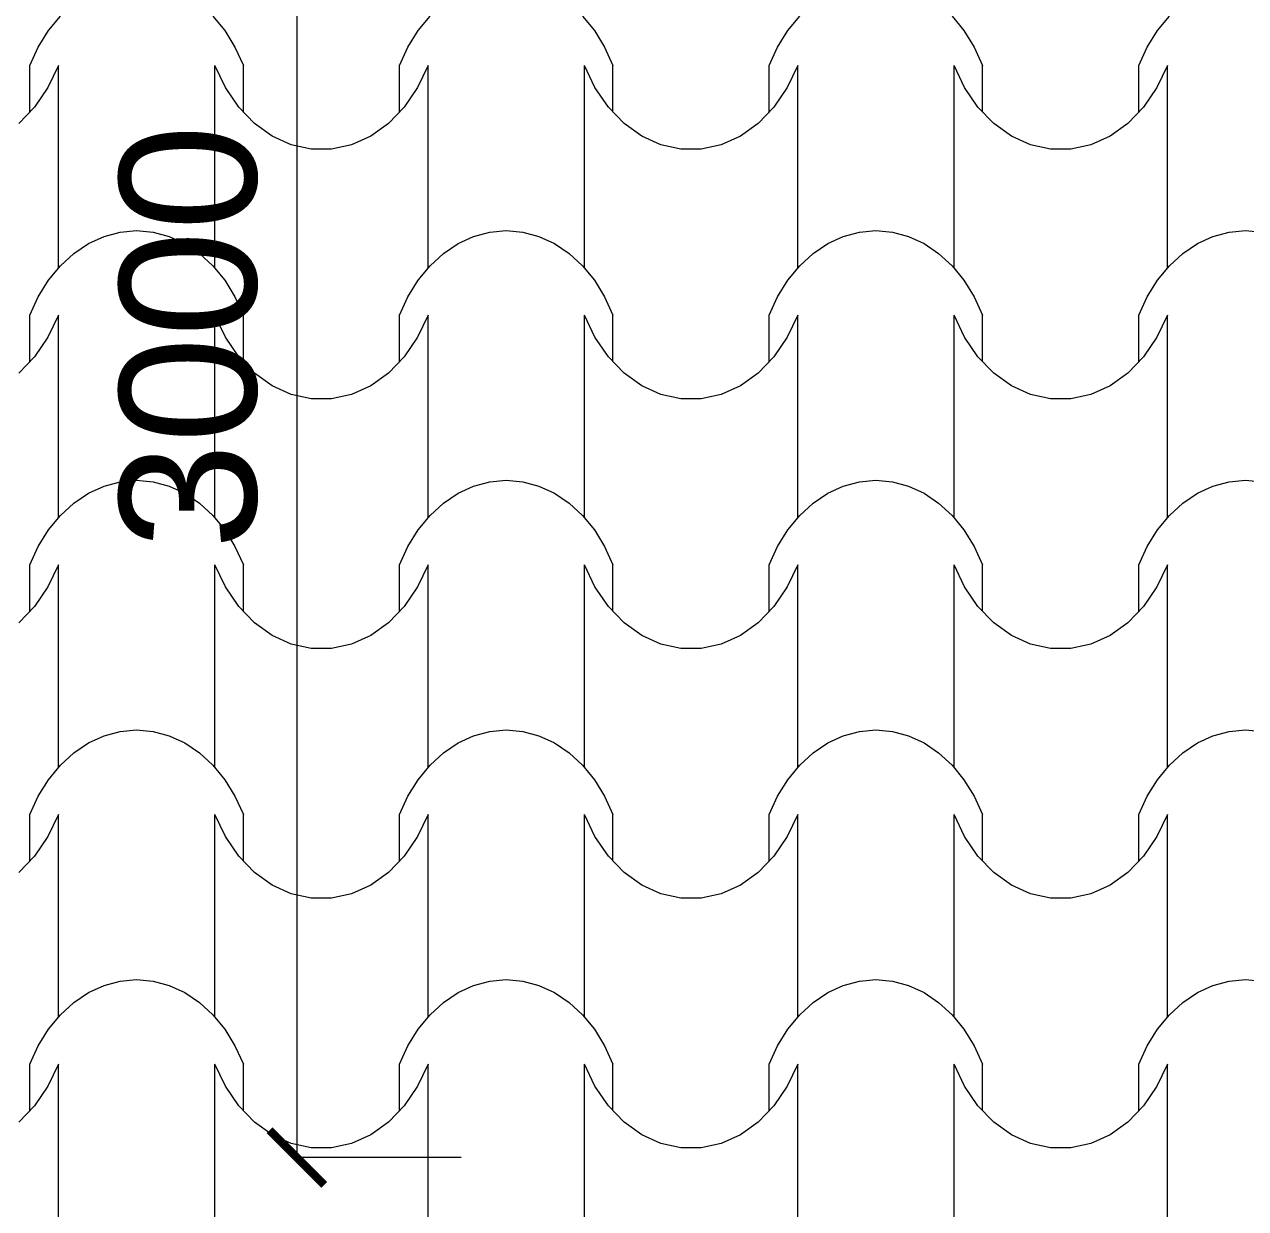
# Model space of a CAD drawing. Header units: millimetres. Extents: x 42452 to 2852333, y -419346 to 834876.
# Drawn here: x 2635234 to 2637466, y 654568 to 656733 of the extents above; entities that cross this region are included whole.
import ezdxf

# ---------------------------------------------------------------- set-up
doc = ezdxf.new("R2010")
doc.units = ezdxf.units.MM
doc.layers.add('M-2 keramitin shtrixi_Ном._пера__21_Pen_No__1', color=7, linetype='Continuous', lineweight=15)
doc.layers.add('memar', color=7, linetype='Continuous', lineweight=25)
doc.styles.get("Standard").update_dxf_attribs({"font": 'arial.ttf'})
doc.dimstyles.new('col mtn', dxfattribs={"dimtxt": 250, "dimasz": 100, "dimexe": 1.25, "dimexo": 0.625, "dimgap": 70, "dimtad": 1, "dimdec": 0, "dimtxsty": 'Standard', "dimblk": 'ARCHTICK', "dimcen": 2.5, "dimadec": 0, "dimazin": 0, "dimtfac": 1, "dimtdec": 0, "dimtmove": 0, "dimatfit": 3, "dimldrblk": 'ARCHTICK', "dimfxl": 300, "dimfxlon": 1, "dimlwd": 9, "dimlwe": 9, "dimarcsym": 0})

# ---------------------------------------------------------------- blocks, each defined once
blk = doc.blocks.new('*X17')
at = {"layer": 'M-2 keramitin shtrixi_Ном._пера__21_Pen_No__1', "color": 7, "linetype": 'Continuous', "lineweight": 15}
for p, q in [((-251061.1, -1353989.1), (-251039.3, -1353962.5)), ((-250760.9, -1353962.5), (-250739.1, -1353989.1)), ((-250385.5, -1353989.1), (-250363.7, -1353962.5)), ((-250085.4, -1353962.5), (-250063.5, -1353989.1)), ((-249710, -1353989.1), (-249688.2, -1353962.5)), ((-249409.8, -1353962.5), (-249388, -1353989.1)), ((-249034.4, -1353989.1), (-249012.6, -1353962.5)), ((-251079.8, -1354019.4), (-251061.1, -1353989.1)), ((-250739.1, -1353989.1), (-250720.4, -1354019.4)), ((-250404.3, -1354019.4), (-250385.5, -1353989.1)), ((-250063.5, -1353989.1), (-250044.8, -1354019.4)), ((-249728.7, -1354019.4), (-249710, -1353989.1)), ((-249388, -1353989.1), (-249369.3, -1354019.4)), ((-249053.2, -1354019.4), (-249034.4, -1353989.1)), ((-251095.1, -1354052.6), (-251079.8, -1354019.4)), ((-250720.4, -1354019.4), (-250705.1, -1354052.6)), ((-250419.6, -1354052.6), (-250404.3, -1354019.4)), ((-250044.8, -1354019.4), (-250029.5, -1354052.6)), ((-249744, -1354052.6), (-249728.7, -1354019.4)), ((-249369.3, -1354019.4), (-249354, -1354052.6)), ((-249068.4, -1354052.6), (-249053.2, -1354019.4)), ((-251095.1, -1354137.7), (-251095.1, -1354052.6)), ((-251042.9, -1354052.6), (-251062.2, -1354093.1)), ((-251042.9, -1354237.7), (-251042.9, -1354052.6)), ((-250757.3, -1354237.7), (-250757.3, -1354052.6)), ((-250738, -1354093.1), (-250757.3, -1354052.6)), ((-250705.1, -1354137.7), (-250705.1, -1354052.6)), ((-250419.6, -1354137.7), (-250419.6, -1354052.6)), ((-250367.3, -1354052.6), (-250386.6, -1354093.1)), ((-250367.3, -1354237.7), (-250367.3, -1354052.6)), ((-250081.8, -1354237.7), (-250081.8, -1354052.6)), ((-250062.5, -1354093.1), (-250081.8, -1354052.6)), ((-250029.5, -1354137.7), (-250029.5, -1354052.6)), ((-249744, -1354137.7), (-249744, -1354052.6)), ((-249691.7, -1354052.6), (-249711.1, -1354093.1)), ((-249691.7, -1354237.7), (-249691.7, -1354052.6)), ((-249406.2, -1354237.7), (-249406.2, -1354052.6)), ((-249386.9, -1354093.1), (-249406.2, -1354052.6)), ((-249354, -1354137.7), (-249354, -1354052.6)), ((-249068.4, -1354137.7), (-249068.4, -1354052.6)), ((-249016.2, -1354052.6), (-249035.5, -1354093.1)), ((-249016.2, -1354237.7), (-249016.2, -1354052.6)), ((-251062.2, -1354093.1), (-251086.6, -1354128.8)), ((-250713.6, -1354128.8), (-250738, -1354093.1)), ((-250386.6, -1354093.1), (-250411, -1354128.8)), ((-250038, -1354128.8), (-250062.5, -1354093.1)), ((-249711.1, -1354093.1), (-249735.5, -1354128.8)), ((-249362.5, -1354128.8), (-249386.9, -1354093.1)), ((-249035.5, -1354093.1), (-249059.9, -1354128.8)), ((-251086.6, -1354128.8), (-251115.4, -1354158.8)), ((-250684.8, -1354158.8), (-250713.6, -1354128.8)), ((-250411, -1354128.8), (-250439.8, -1354158.8)), ((-250009.2, -1354158.8), (-250038, -1354128.8)), ((-249735.5, -1354128.8), (-249764.3, -1354158.8)), ((-249333.7, -1354158.8), (-249362.5, -1354128.8)), ((-249059.9, -1354128.8), (-249088.7, -1354158.8)), ((-250652.4, -1354182), (-250684.8, -1354158.8)), ((-250439.8, -1354158.8), (-250472.2, -1354182)), ((-249976.9, -1354182), (-250009.2, -1354158.8)), ((-249764.3, -1354158.8), (-249796.7, -1354182)), ((-249301.3, -1354182), (-249333.7, -1354158.8)), ((-249088.7, -1354158.8), (-249121.1, -1354182)), ((-250617.5, -1354197.9), (-250652.4, -1354182)), ((-250472.2, -1354182), (-250507.2, -1354197.9)), ((-249941.9, -1354197.9), (-249976.9, -1354182)), ((-249796.7, -1354182), (-249831.6, -1354197.9)), ((-249266.3, -1354197.9), (-249301.3, -1354182)), ((-249121.1, -1354182), (-249156.1, -1354197.9)), ((-250580.9, -1354205.9), (-250617.5, -1354197.9)), ((-250562.3, -1354205.9), (-250580.9, -1354205.9)), ((-250543.8, -1354205.9), (-250562.3, -1354205.9)), ((-250507.2, -1354197.9), (-250543.8, -1354205.9)), ((-249905.3, -1354205.9), (-249941.9, -1354197.9)), ((-249886.8, -1354205.9), (-249905.3, -1354205.9)), ((-249868.2, -1354205.9), (-249886.8, -1354205.9)), ((-249831.6, -1354197.9), (-249868.2, -1354205.9)), ((-249229.8, -1354205.9), (-249266.3, -1354197.9)), ((-249211.2, -1354205.9), (-249229.8, -1354205.9)), ((-249192.6, -1354205.9), (-249211.2, -1354205.9)), ((-249156.1, -1354197.9), (-249192.6, -1354205.9)), ((-251042.9, -1354422.8), (-251042.9, -1354237.7)), ((-250757.3, -1354422.8), (-250757.3, -1354237.7)), ((-250367.3, -1354422.8), (-250367.3, -1354237.7)), ((-250081.8, -1354422.8), (-250081.8, -1354237.7)), ((-249691.7, -1354422.8), (-249691.7, -1354237.7)), ((-249406.2, -1354422.8), (-249406.2, -1354237.7)), ((-249016.2, -1354422.8), (-249016.2, -1354237.7)), ((-250988.1, -1354378.4), (-250959.7, -1354365.3)), ((-250959.7, -1354365.3), (-250930.2, -1354357.3)), ((-250930.2, -1354357.3), (-250900.1, -1354354.6)), ((-250900.1, -1354354.6), (-250870, -1354357.3)), ((-250870, -1354357.3), (-250840.5, -1354365.3)), ((-250840.5, -1354365.3), (-250812.1, -1354378.4)), ((-250312.5, -1354378.4), (-250284.2, -1354365.3)), ((-250284.2, -1354365.3), (-250254.6, -1354357.3)), ((-250254.6, -1354357.3), (-250224.5, -1354354.6)), ((-250224.5, -1354354.6), (-250194.4, -1354357.3)), ((-250194.4, -1354357.3), (-250164.9, -1354365.3)), ((-250164.9, -1354365.3), (-250136.6, -1354378.4)), ((-249637, -1354378.4), (-249608.6, -1354365.3)), ((-249608.6, -1354365.3), (-249579.1, -1354357.3)), ((-249579.1, -1354357.3), (-249549, -1354354.6)), ((-249549, -1354354.6), (-249518.9, -1354357.3)), ((-249518.9, -1354357.3), (-249489.4, -1354365.3)), ((-249489.4, -1354365.3), (-249461, -1354378.4)), ((-248961.4, -1354378.4), (-248933, -1354365.3)), ((-248933, -1354365.3), (-248903.5, -1354357.3)), ((-248903.5, -1354357.3), (-248873.4, -1354354.6)), ((-248873.4, -1354354.6), (-248843.3, -1354357.3)), ((-251014.8, -1354396.3), (-250988.1, -1354378.4)), ((-250812.1, -1354378.4), (-250785.4, -1354396.3)), ((-250339.2, -1354396.3), (-250312.5, -1354378.4)), ((-250136.6, -1354378.4), (-250109.9, -1354396.3)), ((-249663.7, -1354396.3), (-249637, -1354378.4)), ((-249461, -1354378.4), (-249434.3, -1354396.3)), ((-248988.1, -1354396.3), (-248961.4, -1354378.4)), ((-251039.3, -1354418.9), (-251014.8, -1354396.3)), ((-250785.4, -1354396.3), (-250760.9, -1354418.9)), ((-250363.7, -1354418.9), (-250339.2, -1354396.3)), ((-250109.9, -1354396.3), (-250085.4, -1354418.9)), ((-249688.2, -1354418.9), (-249663.7, -1354396.3)), ((-249434.3, -1354396.3), (-249409.8, -1354418.9)), ((-249012.6, -1354418.9), (-248988.1, -1354396.3)), ((-251061.1, -1354445.5), (-251039.3, -1354418.9)), ((-250760.9, -1354418.9), (-250739.1, -1354445.5)), ((-250385.5, -1354445.5), (-250363.7, -1354418.9)), ((-250085.4, -1354418.9), (-250063.5, -1354445.5)), ((-249710, -1354445.5), (-249688.2, -1354418.9)), ((-249409.8, -1354418.9), (-249388, -1354445.5)), ((-249034.4, -1354445.5), (-249012.6, -1354418.9)), ((-251079.8, -1354475.7), (-251061.1, -1354445.5)), ((-250739.1, -1354445.5), (-250720.4, -1354475.7)), ((-250404.3, -1354475.7), (-250385.5, -1354445.5)), ((-250063.5, -1354445.5), (-250044.8, -1354475.7)), ((-249728.7, -1354475.7), (-249710, -1354445.5)), ((-249388, -1354445.5), (-249369.3, -1354475.7)), ((-249053.2, -1354475.7), (-249034.4, -1354445.5)), ((-251095.1, -1354509), (-251079.8, -1354475.7)), ((-250720.4, -1354475.7), (-250705.1, -1354509)), ((-250419.6, -1354509), (-250404.3, -1354475.7)), ((-250044.8, -1354475.7), (-250029.5, -1354509)), ((-249744, -1354509), (-249728.7, -1354475.7)), ((-249369.3, -1354475.7), (-249354, -1354509)), ((-249068.4, -1354509), (-249053.2, -1354475.7)), ((-251095.1, -1354594), (-251095.1, -1354509)), ((-251042.9, -1354509), (-251062.2, -1354549.5)), ((-251042.9, -1354694), (-251042.9, -1354509)), ((-250757.3, -1354694), (-250757.3, -1354509)), ((-250738, -1354549.5), (-250757.3, -1354509)), ((-250705.1, -1354594), (-250705.1, -1354509)), ((-250419.6, -1354594), (-250419.6, -1354509)), ((-250367.3, -1354509), (-250386.6, -1354549.5)), ((-250367.3, -1354694), (-250367.3, -1354509)), ((-250081.8, -1354694), (-250081.8, -1354509)), ((-250062.5, -1354549.5), (-250081.8, -1354509)), ((-250029.5, -1354594), (-250029.5, -1354509)), ((-249744, -1354594), (-249744, -1354509)), ((-249691.7, -1354509), (-249711.1, -1354549.5)), ((-249691.7, -1354694), (-249691.7, -1354509)), ((-249406.2, -1354694), (-249406.2, -1354509)), ((-249386.9, -1354549.5), (-249406.2, -1354509)), ((-249354, -1354594), (-249354, -1354509)), ((-249068.4, -1354594), (-249068.4, -1354509)), ((-249016.2, -1354509), (-249035.5, -1354549.5)), ((-249016.2, -1354694), (-249016.2, -1354509)), ((-251062.2, -1354549.5), (-251086.6, -1354585.2)), ((-250713.6, -1354585.2), (-250738, -1354549.5)), ((-250386.6, -1354549.5), (-250411, -1354585.2)), ((-250038, -1354585.2), (-250062.5, -1354549.5)), ((-249711.1, -1354549.5), (-249735.5, -1354585.2)), ((-249362.5, -1354585.2), (-249386.9, -1354549.5)), ((-249035.5, -1354549.5), (-249059.9, -1354585.2)), ((-251086.6, -1354585.2), (-251115.4, -1354615.1)), ((-250684.8, -1354615.1), (-250713.6, -1354585.2)), ((-250411, -1354585.2), (-250439.8, -1354615.1)), ((-250009.2, -1354615.1), (-250038, -1354585.2)), ((-249735.5, -1354585.2), (-249764.3, -1354615.1)), ((-249333.7, -1354615.1), (-249362.5, -1354585.2)), ((-249059.9, -1354585.2), (-249088.7, -1354615.1)), ((-250652.4, -1354638.3), (-250684.8, -1354615.1)), ((-250439.8, -1354615.1), (-250472.2, -1354638.3)), ((-249976.9, -1354638.3), (-250009.2, -1354615.1)), ((-249764.3, -1354615.1), (-249796.7, -1354638.3)), ((-249301.3, -1354638.3), (-249333.7, -1354615.1)), ((-249088.7, -1354615.1), (-249121.1, -1354638.3)), ((-250617.5, -1354654.2), (-250652.4, -1354638.3)), ((-250580.9, -1354662.3), (-250617.5, -1354654.2)), ((-250507.2, -1354654.2), (-250543.8, -1354662.3)), ((-250472.2, -1354638.3), (-250507.2, -1354654.2)), ((-249941.9, -1354654.2), (-249976.9, -1354638.3)), ((-249905.3, -1354662.3), (-249941.9, -1354654.2)), ((-249831.6, -1354654.2), (-249868.2, -1354662.3)), ((-249796.7, -1354638.3), (-249831.6, -1354654.2)), ((-249266.3, -1354654.2), (-249301.3, -1354638.3)), ((-249229.8, -1354662.3), (-249266.3, -1354654.2)), ((-249156.1, -1354654.2), (-249192.6, -1354662.3)), ((-249121.1, -1354638.3), (-249156.1, -1354654.2)), ((-250562.3, -1354662.3), (-250580.9, -1354662.3)), ((-250543.8, -1354662.3), (-250562.3, -1354662.3)), ((-249886.8, -1354662.3), (-249905.3, -1354662.3)), ((-249868.2, -1354662.3), (-249886.8, -1354662.3)), ((-249211.2, -1354662.3), (-249229.8, -1354662.3)), ((-249192.6, -1354662.3), (-249211.2, -1354662.3)), ((-251042.9, -1354879.1), (-251042.9, -1354694)), ((-250757.3, -1354879.1), (-250757.3, -1354694)), ((-250367.3, -1354879.1), (-250367.3, -1354694)), ((-250081.8, -1354879.1), (-250081.8, -1354694)), ((-249691.7, -1354879.1), (-249691.7, -1354694)), ((-249406.2, -1354879.1), (-249406.2, -1354694)), ((-249016.2, -1354879.1), (-249016.2, -1354694)), ((-250959.7, -1354821.6), (-250930.2, -1354813.7)), ((-250930.2, -1354813.7), (-250900.1, -1354811)), ((-250900.1, -1354811), (-250870, -1354813.7)), ((-250870, -1354813.7), (-250840.5, -1354821.6)), ((-250284.2, -1354821.6), (-250254.6, -1354813.7)), ((-250254.6, -1354813.7), (-250224.5, -1354811)), ((-250224.5, -1354811), (-250194.4, -1354813.7)), ((-250194.4, -1354813.7), (-250164.9, -1354821.6)), ((-249608.6, -1354821.6), (-249579.1, -1354813.7)), ((-249579.1, -1354813.7), (-249549, -1354811)), ((-249549, -1354811), (-249518.9, -1354813.7)), ((-249518.9, -1354813.7), (-249489.4, -1354821.6)), ((-248933, -1354821.6), (-248903.5, -1354813.7)), ((-248903.5, -1354813.7), (-248873.4, -1354811)), ((-248873.4, -1354811), (-248843.3, -1354813.7)), ((-251014.8, -1354852.7), (-250988.1, -1354834.7)), ((-250988.1, -1354834.7), (-250959.7, -1354821.6)), ((-250840.5, -1354821.6), (-250812.1, -1354834.7)), ((-250812.1, -1354834.7), (-250785.4, -1354852.7)), ((-250339.2, -1354852.7), (-250312.5, -1354834.7)), ((-250312.5, -1354834.7), (-250284.2, -1354821.6)), ((-250164.9, -1354821.6), (-250136.6, -1354834.7)), ((-250136.6, -1354834.7), (-250109.9, -1354852.7)), ((-249663.7, -1354852.7), (-249637, -1354834.7)), ((-249637, -1354834.7), (-249608.6, -1354821.6)), ((-249489.4, -1354821.6), (-249461, -1354834.7)), ((-249461, -1354834.7), (-249434.3, -1354852.7)), ((-248988.1, -1354852.7), (-248961.4, -1354834.7)), ((-248961.4, -1354834.7), (-248933, -1354821.6)), ((-251039.3, -1354875.2), (-251014.8, -1354852.7)), ((-250785.4, -1354852.7), (-250760.9, -1354875.2)), ((-250363.7, -1354875.2), (-250339.2, -1354852.7)), ((-250109.9, -1354852.7), (-250085.4, -1354875.2)), ((-249688.2, -1354875.2), (-249663.7, -1354852.7)), ((-249434.3, -1354852.7), (-249409.8, -1354875.2)), ((-249012.6, -1354875.2), (-248988.1, -1354852.7)), ((-251061.1, -1354901.8), (-251039.3, -1354875.2)), ((-250760.9, -1354875.2), (-250739.1, -1354901.8)), ((-250385.5, -1354901.8), (-250363.7, -1354875.2)), ((-250085.4, -1354875.2), (-250063.5, -1354901.8)), ((-249710, -1354901.8), (-249688.2, -1354875.2)), ((-249409.8, -1354875.2), (-249388, -1354901.8)), ((-249034.4, -1354901.8), (-249012.6, -1354875.2)), ((-251079.8, -1354932.1), (-251061.1, -1354901.8)), ((-250739.1, -1354901.8), (-250720.4, -1354932.1)), ((-250404.3, -1354932.1), (-250385.5, -1354901.8)), ((-250063.5, -1354901.8), (-250044.8, -1354932.1)), ((-249728.7, -1354932.1), (-249710, -1354901.8)), ((-249388, -1354901.8), (-249369.3, -1354932.1)), ((-249053.2, -1354932.1), (-249034.4, -1354901.8)), ((-251095.1, -1354965.3), (-251079.8, -1354932.1)), ((-250720.4, -1354932.1), (-250705.1, -1354965.3)), ((-250419.6, -1354965.3), (-250404.3, -1354932.1)), ((-250044.8, -1354932.1), (-250029.5, -1354965.3)), ((-249744, -1354965.3), (-249728.7, -1354932.1)), ((-249369.3, -1354932.1), (-249354, -1354965.3)), ((-249068.4, -1354965.3), (-249053.2, -1354932.1)), ((-251095.1, -1355050.4), (-251095.1, -1354965.3)), ((-251042.9, -1354965.3), (-251062.2, -1355005.8)), ((-251042.9, -1355150.4), (-251042.9, -1354965.3)), ((-250757.3, -1355150.4), (-250757.3, -1354965.3)), ((-250738, -1355005.8), (-250757.3, -1354965.3)), ((-250705.1, -1355050.4), (-250705.1, -1354965.3)), ((-250419.6, -1355050.4), (-250419.6, -1354965.3)), ((-250367.3, -1354965.3), (-250386.6, -1355005.8)), ((-250367.3, -1355150.4), (-250367.3, -1354965.3)), ((-250081.8, -1355150.4), (-250081.8, -1354965.3)), ((-250062.5, -1355005.8), (-250081.8, -1354965.3)), ((-250029.5, -1355050.4), (-250029.5, -1354965.3)), ((-249744, -1355050.4), (-249744, -1354965.3)), ((-249691.7, -1354965.3), (-249711.1, -1355005.8)), ((-249691.7, -1355150.4), (-249691.7, -1354965.3)), ((-249406.2, -1355150.4), (-249406.2, -1354965.3)), ((-249386.9, -1355005.8), (-249406.2, -1354965.3)), ((-249354, -1355050.4), (-249354, -1354965.3)), ((-249068.4, -1355050.4), (-249068.4, -1354965.3)), ((-249016.2, -1354965.3), (-249035.5, -1355005.8)), ((-249016.2, -1355150.4), (-249016.2, -1354965.3)), ((-251062.2, -1355005.8), (-251086.6, -1355041.5)), ((-250713.6, -1355041.5), (-250738, -1355005.8)), ((-250386.6, -1355005.8), (-250411, -1355041.5)), ((-250038, -1355041.5), (-250062.5, -1355005.8)), ((-249711.1, -1355005.8), (-249735.5, -1355041.5)), ((-249362.5, -1355041.5), (-249386.9, -1355005.8)), ((-249035.5, -1355005.8), (-249059.9, -1355041.5)), ((-251086.6, -1355041.5), (-251115.4, -1355071.5)), ((-250684.8, -1355071.5), (-250713.6, -1355041.5)), ((-250411, -1355041.5), (-250439.8, -1355071.5)), ((-250009.2, -1355071.5), (-250038, -1355041.5)), ((-249735.5, -1355041.5), (-249764.3, -1355071.5)), ((-249333.7, -1355071.5), (-249362.5, -1355041.5)), ((-249059.9, -1355041.5), (-249088.7, -1355071.5)), ((-250652.4, -1355094.7), (-250684.8, -1355071.5)), ((-250439.8, -1355071.5), (-250472.2, -1355094.7)), ((-249976.9, -1355094.7), (-250009.2, -1355071.5)), ((-249764.3, -1355071.5), (-249796.7, -1355094.7)), ((-249301.3, -1355094.7), (-249333.7, -1355071.5)), ((-249088.7, -1355071.5), (-249121.1, -1355094.7)), ((-250617.5, -1355110.6), (-250652.4, -1355094.7)), ((-250472.2, -1355094.7), (-250507.2, -1355110.6)), ((-249941.9, -1355110.6), (-249976.9, -1355094.7)), ((-249796.7, -1355094.7), (-249831.6, -1355110.6)), ((-249266.3, -1355110.6), (-249301.3, -1355094.7)), ((-249121.1, -1355094.7), (-249156.1, -1355110.6)), ((-250580.9, -1355118.6), (-250617.5, -1355110.6)), ((-250562.3, -1355118.6), (-250580.9, -1355118.6)), ((-250543.8, -1355118.6), (-250562.3, -1355118.6)), ((-250507.2, -1355110.6), (-250543.8, -1355118.6)), ((-249905.3, -1355118.6), (-249941.9, -1355110.6)), ((-249886.8, -1355118.6), (-249905.3, -1355118.6)), ((-249868.2, -1355118.6), (-249886.8, -1355118.6)), ((-249831.6, -1355110.6), (-249868.2, -1355118.6)), ((-249229.8, -1355118.6), (-249266.3, -1355110.6)), ((-249211.2, -1355118.6), (-249229.8, -1355118.6)), ((-249192.6, -1355118.6), (-249211.2, -1355118.6)), ((-249156.1, -1355110.6), (-249192.6, -1355118.6)), ((-251042.9, -1355335.5), (-251042.9, -1355150.4)), ((-250757.3, -1355335.5), (-250757.3, -1355150.4)), ((-250367.3, -1355335.5), (-250367.3, -1355150.4)), ((-250081.8, -1355335.5), (-250081.8, -1355150.4)), ((-249691.7, -1355335.5), (-249691.7, -1355150.4)), ((-249406.2, -1355335.5), (-249406.2, -1355150.4)), ((-249016.2, -1355335.5), (-249016.2, -1355150.4)), ((-250988.1, -1355291.1), (-250959.7, -1355278)), ((-250959.7, -1355278), (-250930.2, -1355270)), ((-250930.2, -1355270), (-250900.1, -1355267.3)), ((-250900.1, -1355267.3), (-250870, -1355270)), ((-250870, -1355270), (-250840.5, -1355278)), ((-250840.5, -1355278), (-250812.1, -1355291.1)), ((-250312.5, -1355291.1), (-250284.2, -1355278)), ((-250284.2, -1355278), (-250254.6, -1355270)), ((-250254.6, -1355270), (-250224.5, -1355267.3)), ((-250224.5, -1355267.3), (-250194.4, -1355270)), ((-250194.4, -1355270), (-250164.9, -1355278)), ((-250164.9, -1355278), (-250136.6, -1355291.1)), ((-249637, -1355291.1), (-249608.6, -1355278)), ((-249608.6, -1355278), (-249579.1, -1355270)), ((-249579.1, -1355270), (-249549, -1355267.3)), ((-249549, -1355267.3), (-249518.9, -1355270)), ((-249518.9, -1355270), (-249489.4, -1355278)), ((-249489.4, -1355278), (-249461, -1355291.1)), ((-248961.4, -1355291.1), (-248933, -1355278)), ((-248933, -1355278), (-248903.5, -1355270)), ((-248903.5, -1355270), (-248873.4, -1355267.3)), ((-248873.4, -1355267.3), (-248843.3, -1355270)), ((-251014.8, -1355309), (-250988.1, -1355291.1)), ((-250812.1, -1355291.1), (-250785.4, -1355309)), ((-250339.2, -1355309), (-250312.5, -1355291.1)), ((-250136.6, -1355291.1), (-250109.9, -1355309)), ((-249663.7, -1355309), (-249637, -1355291.1)), ((-249461, -1355291.1), (-249434.3, -1355309)), ((-248988.1, -1355309), (-248961.4, -1355291.1)), ((-251039.3, -1355331.6), (-251014.8, -1355309)), ((-250785.4, -1355309), (-250760.9, -1355331.6)), ((-250363.7, -1355331.6), (-250339.2, -1355309)), ((-250109.9, -1355309), (-250085.4, -1355331.6)), ((-249688.2, -1355331.6), (-249663.7, -1355309)), ((-249434.3, -1355309), (-249409.8, -1355331.6)), ((-249012.6, -1355331.6), (-248988.1, -1355309)), ((-251061.1, -1355358.2), (-251039.3, -1355331.6)), ((-250760.9, -1355331.6), (-250739.1, -1355358.2)), ((-250385.5, -1355358.2), (-250363.7, -1355331.6)), ((-250085.4, -1355331.6), (-250063.5, -1355358.2)), ((-249710, -1355358.2), (-249688.2, -1355331.6)), ((-249409.8, -1355331.6), (-249388, -1355358.2)), ((-249034.4, -1355358.2), (-249012.6, -1355331.6)), ((-251079.8, -1355388.4), (-251061.1, -1355358.2)), ((-250739.1, -1355358.2), (-250720.4, -1355388.4)), ((-250404.3, -1355388.4), (-250385.5, -1355358.2)), ((-250063.5, -1355358.2), (-250044.8, -1355388.4)), ((-249728.7, -1355388.4), (-249710, -1355358.2)), ((-249388, -1355358.2), (-249369.3, -1355388.4)), ((-249053.2, -1355388.4), (-249034.4, -1355358.2)), ((-251095.1, -1355421.7), (-251079.8, -1355388.4)), ((-250720.4, -1355388.4), (-250705.1, -1355421.7)), ((-250419.6, -1355421.7), (-250404.3, -1355388.4)), ((-250044.8, -1355388.4), (-250029.5, -1355421.7)), ((-249744, -1355421.7), (-249728.7, -1355388.4)), ((-249369.3, -1355388.4), (-249354, -1355421.7)), ((-249068.4, -1355421.7), (-249053.2, -1355388.4)), ((-251095.1, -1355506.7), (-251095.1, -1355421.7)), ((-251042.9, -1355421.7), (-251062.2, -1355462.2)), ((-251042.9, -1355606.7), (-251042.9, -1355421.7)), ((-250757.3, -1355606.7), (-250757.3, -1355421.7)), ((-250738, -1355462.2), (-250757.3, -1355421.7)), ((-250705.1, -1355506.7), (-250705.1, -1355421.7)), ((-250419.6, -1355506.7), (-250419.6, -1355421.7)), ((-250367.3, -1355421.7), (-250386.6, -1355462.2)), ((-250367.3, -1355606.7), (-250367.3, -1355421.7)), ((-250081.8, -1355606.7), (-250081.8, -1355421.7)), ((-250062.5, -1355462.2), (-250081.8, -1355421.7)), ((-250029.5, -1355506.7), (-250029.5, -1355421.7)), ((-249744, -1355506.7), (-249744, -1355421.7)), ((-249691.7, -1355421.7), (-249711.1, -1355462.2)), ((-249691.7, -1355606.7), (-249691.7, -1355421.7)), ((-249406.2, -1355606.7), (-249406.2, -1355421.7)), ((-249386.9, -1355462.2), (-249406.2, -1355421.7)), ((-249354, -1355506.7), (-249354, -1355421.7)), ((-249068.4, -1355506.7), (-249068.4, -1355421.7)), ((-249016.2, -1355421.7), (-249035.5, -1355462.2)), ((-249016.2, -1355606.7), (-249016.2, -1355421.7)), ((-251062.2, -1355462.2), (-251086.6, -1355497.9)), ((-250713.6, -1355497.9), (-250738, -1355462.2)), ((-250386.6, -1355462.2), (-250411, -1355497.9)), ((-250038, -1355497.9), (-250062.5, -1355462.2)), ((-249711.1, -1355462.2), (-249735.5, -1355497.9)), ((-249362.5, -1355497.9), (-249386.9, -1355462.2)), ((-249035.5, -1355462.2), (-249059.9, -1355497.9)), ((-251086.6, -1355497.9), (-251115.4, -1355527.8)), ((-250684.8, -1355527.8), (-250713.6, -1355497.9)), ((-250411, -1355497.9), (-250439.8, -1355527.8)), ((-250009.2, -1355527.8), (-250038, -1355497.9)), ((-249735.5, -1355497.9), (-249764.3, -1355527.8)), ((-249333.7, -1355527.8), (-249362.5, -1355497.9)), ((-249059.9, -1355497.9), (-249088.7, -1355527.8)), ((-250652.4, -1355551), (-250684.8, -1355527.8)), ((-250439.8, -1355527.8), (-250472.2, -1355551)), ((-249976.9, -1355551), (-250009.2, -1355527.8)), ((-249764.3, -1355527.8), (-249796.7, -1355551)), ((-249301.3, -1355551), (-249333.7, -1355527.8)), ((-249088.7, -1355527.8), (-249121.1, -1355551)), ((-250617.5, -1355566.9), (-250652.4, -1355551)), ((-250472.2, -1355551), (-250507.2, -1355566.9)), ((-249941.9, -1355566.9), (-249976.9, -1355551)), ((-249796.7, -1355551), (-249831.6, -1355566.9)), ((-249266.3, -1355566.9), (-249301.3, -1355551)), ((-249121.1, -1355551), (-249156.1, -1355566.9)), ((-250580.9, -1355575), (-250617.5, -1355566.9)), ((-250562.3, -1355575), (-250580.9, -1355575)), ((-250543.8, -1355575), (-250562.3, -1355575)), ((-250507.2, -1355566.9), (-250543.8, -1355575)), ((-249905.3, -1355575), (-249941.9, -1355566.9)), ((-249886.8, -1355575), (-249905.3, -1355575)), ((-249868.2, -1355575), (-249886.8, -1355575)), ((-249831.6, -1355566.9), (-249868.2, -1355575)), ((-249229.8, -1355575), (-249266.3, -1355566.9)), ((-249211.2, -1355575), (-249229.8, -1355575)), ((-249192.6, -1355575), (-249211.2, -1355575)), ((-249156.1, -1355566.9), (-249192.6, -1355575)), ((-251042.9, -1355791.8), (-251042.9, -1355606.7)), ((-250757.3, -1355791.8), (-250757.3, -1355606.7)), ((-250367.3, -1355791.8), (-250367.3, -1355606.7)), ((-250081.8, -1355791.8), (-250081.8, -1355606.7)), ((-249691.7, -1355791.8), (-249691.7, -1355606.7)), ((-249406.2, -1355791.8), (-249406.2, -1355606.7)), ((-249016.2, -1355791.8), (-249016.2, -1355606.7)), ((-250959.7, -1355734.3), (-250930.2, -1355726.4)), ((-250930.2, -1355726.4), (-250900.1, -1355723.7)), ((-250900.1, -1355723.7), (-250870, -1355726.4)), ((-250870, -1355726.4), (-250840.5, -1355734.3)), ((-250284.2, -1355734.3), (-250254.6, -1355726.4)), ((-250254.6, -1355726.4), (-250224.5, -1355723.7)), ((-250224.5, -1355723.7), (-250194.4, -1355726.4)), ((-250194.4, -1355726.4), (-250164.9, -1355734.3)), ((-249608.6, -1355734.3), (-249579.1, -1355726.4)), ((-249579.1, -1355726.4), (-249549, -1355723.7)), ((-249549, -1355723.7), (-249518.9, -1355726.4)), ((-249518.9, -1355726.4), (-249489.4, -1355734.3)), ((-248933, -1355734.3), (-248903.5, -1355726.4)), ((-248903.5, -1355726.4), (-248873.4, -1355723.7)), ((-248873.4, -1355723.7), (-248843.3, -1355726.4)), ((-251014.8, -1355765.4), (-250988.1, -1355747.4)), ((-250988.1, -1355747.4), (-250959.7, -1355734.3)), ((-250840.5, -1355734.3), (-250812.1, -1355747.4)), ((-250812.1, -1355747.4), (-250785.4, -1355765.4)), ((-250339.2, -1355765.4), (-250312.5, -1355747.4)), ((-250312.5, -1355747.4), (-250284.2, -1355734.3)), ((-250164.9, -1355734.3), (-250136.6, -1355747.4)), ((-250136.6, -1355747.4), (-250109.9, -1355765.4)), ((-249663.7, -1355765.4), (-249637, -1355747.4)), ((-249637, -1355747.4), (-249608.6, -1355734.3)), ((-249489.4, -1355734.3), (-249461, -1355747.4)), ((-249461, -1355747.4), (-249434.3, -1355765.4)), ((-248988.1, -1355765.4), (-248961.4, -1355747.4)), ((-248961.4, -1355747.4), (-248933, -1355734.3)), ((-251039.3, -1355787.9), (-251014.8, -1355765.4)), ((-250785.4, -1355765.4), (-250760.9, -1355787.9)), ((-250363.7, -1355787.9), (-250339.2, -1355765.4)), ((-250109.9, -1355765.4), (-250085.4, -1355787.9)), ((-249688.2, -1355787.9), (-249663.7, -1355765.4)), ((-249434.3, -1355765.4), (-249409.8, -1355787.9)), ((-249012.6, -1355787.9), (-248988.1, -1355765.4)), ((-251061.1, -1355814.5), (-251039.3, -1355787.9)), ((-250760.9, -1355787.9), (-250739.1, -1355814.5)), ((-250385.5, -1355814.5), (-250363.7, -1355787.9)), ((-250085.4, -1355787.9), (-250063.5, -1355814.5)), ((-249710, -1355814.5), (-249688.2, -1355787.9)), ((-249409.8, -1355787.9), (-249388, -1355814.5)), ((-249034.4, -1355814.5), (-249012.6, -1355787.9)), ((-251079.8, -1355844.8), (-251061.1, -1355814.5)), ((-250739.1, -1355814.5), (-250720.4, -1355844.8)), ((-250404.3, -1355844.8), (-250385.5, -1355814.5)), ((-250063.5, -1355814.5), (-250044.8, -1355844.8)), ((-249728.7, -1355844.8), (-249710, -1355814.5)), ((-249388, -1355814.5), (-249369.3, -1355844.8)), ((-249053.2, -1355844.8), (-249034.4, -1355814.5)), ((-251095.1, -1355878), (-251079.8, -1355844.8)), ((-250720.4, -1355844.8), (-250705.1, -1355878)), ((-250419.6, -1355878), (-250404.3, -1355844.8)), ((-250044.8, -1355844.8), (-250029.5, -1355878)), ((-249744, -1355878), (-249728.7, -1355844.8)), ((-249369.3, -1355844.8), (-249354, -1355878)), ((-249068.4, -1355878), (-249053.2, -1355844.8)), ((-251095.1, -1355963.1), (-251095.1, -1355878)), ((-251042.9, -1355878), (-251062.2, -1355918.5)), ((-251042.9, -1356063.1), (-251042.9, -1355878)), ((-250757.3, -1356063.1), (-250757.3, -1355878)), ((-250738, -1355918.5), (-250757.3, -1355878)), ((-250705.1, -1355963.1), (-250705.1, -1355878)), ((-250419.6, -1355963.1), (-250419.6, -1355878)), ((-250367.3, -1355878), (-250386.6, -1355918.5)), ((-250367.3, -1356063.1), (-250367.3, -1355878)), ((-250081.8, -1356063.1), (-250081.8, -1355878)), ((-250062.5, -1355918.5), (-250081.8, -1355878)), ((-250029.5, -1355963.1), (-250029.5, -1355878)), ((-249744, -1355963.1), (-249744, -1355878)), ((-249691.7, -1355878), (-249711.1, -1355918.5)), ((-249691.7, -1356063.1), (-249691.7, -1355878)), ((-249406.2, -1356063.1), (-249406.2, -1355878)), ((-249386.9, -1355918.5), (-249406.2, -1355878)), ((-249354, -1355963.1), (-249354, -1355878)), ((-249068.4, -1355963.1), (-249068.4, -1355878)), ((-249016.2, -1355878), (-249035.5, -1355918.5)), ((-249016.2, -1356063.1), (-249016.2, -1355878)), ((-251062.2, -1355918.5), (-251086.6, -1355954.2)), ((-250713.6, -1355954.2), (-250738, -1355918.5)), ((-250386.6, -1355918.5), (-250411, -1355954.2)), ((-250038, -1355954.2), (-250062.5, -1355918.5)), ((-249711.1, -1355918.5), (-249735.5, -1355954.2)), ((-249362.5, -1355954.2), (-249386.9, -1355918.5)), ((-249035.5, -1355918.5), (-249059.9, -1355954.2)), ((-251086.6, -1355954.2), (-251115.4, -1355984.2)), ((-250684.8, -1355984.2), (-250713.6, -1355954.2)), ((-250411, -1355954.2), (-250439.8, -1355984.2)), ((-250009.2, -1355984.2), (-250038, -1355954.2)), ((-249735.5, -1355954.2), (-249764.3, -1355984.2)), ((-249333.7, -1355984.2), (-249362.5, -1355954.2)), ((-249059.9, -1355954.2), (-249088.7, -1355984.2)), ((-250652.4, -1356007.4), (-250684.8, -1355984.2)), ((-250439.8, -1355984.2), (-250472.2, -1356007.4)), ((-249976.9, -1356007.4), (-250009.2, -1355984.2)), ((-249764.3, -1355984.2), (-249796.7, -1356007.4)), ((-249301.3, -1356007.4), (-249333.7, -1355984.2)), ((-249088.7, -1355984.2), (-249121.1, -1356007.4)), ((-250617.5, -1356023.3), (-250652.4, -1356007.4)), ((-250472.2, -1356007.4), (-250507.2, -1356023.3)), ((-249941.9, -1356023.3), (-249976.9, -1356007.4)), ((-249796.7, -1356007.4), (-249831.6, -1356023.3)), ((-249266.3, -1356023.3), (-249301.3, -1356007.4)), ((-249121.1, -1356007.4), (-249156.1, -1356023.3)), ((-250580.9, -1356031.3), (-250617.5, -1356023.3)), ((-250562.3, -1356031.3), (-250580.9, -1356031.3)), ((-250543.8, -1356031.3), (-250562.3, -1356031.3)), ((-250507.2, -1356023.3), (-250543.8, -1356031.3)), ((-249905.3, -1356031.3), (-249941.9, -1356023.3)), ((-249886.8, -1356031.3), (-249905.3, -1356031.3)), ((-249868.2, -1356031.3), (-249886.8, -1356031.3)), ((-249831.6, -1356023.3), (-249868.2, -1356031.3)), ((-249229.8, -1356031.3), (-249266.3, -1356023.3)), ((-249211.2, -1356031.3), (-249229.8, -1356031.3)), ((-249192.6, -1356031.3), (-249211.2, -1356031.3)), ((-249156.1, -1356023.3), (-249192.6, -1356031.3)), ((-251042.9, -1356248.2), (-251042.9, -1356063.1)), ((-250757.3, -1356248.2), (-250757.3, -1356063.1)), ((-250367.3, -1356248.2), (-250367.3, -1356063.1)), ((-250081.8, -1356248.2), (-250081.8, -1356063.1)), ((-249691.7, -1356248.2), (-249691.7, -1356063.1)), ((-249406.2, -1356248.2), (-249406.2, -1356063.1)), ((-249016.2, -1356248.2), (-249016.2, -1356063.1))]:
    blk.add_line(p, q, dxfattribs=at)
blk = doc.blocks.new('Fill_2')
at = {"layer": 'M-2 keramitin shtrixi_Ном._пера__21_Pen_No__1', "color": 7, "linetype": 'Continuous', "lineweight": 15}
blk.add_blockref('*X17', (0, 0), dxfattribs=at)
blk = doc.blocks.new('_ArchTick')
at = {"color": 0, "linetype": 'ByBlock', "const_width": 0.15}
blk.add_lwpolyline([(-0.5, -0.5), (0.5, 0.5)], dxfattribs=at)
blk = doc.blocks.new('*D256')
at = {"layer": 'Defpoints', "color": 0, "lineweight": 30, "transparency": 16777216}
for p in [(2636529, 657661.5), (2635732.3, 654661.5), (2636529, 654661.5)]:
    blk.add_point(p, dxfattribs=at)
at = {"layer": 'memar', "color": 0, "lineweight": 9, "transparency": 16777216}
for p, q in [((2636032.3, 657661.5), (2635731, 657661.5)), ((2635732.3, 657661.5), (2635732.3, 654661.5)), ((2636032.3, 654661.5), (2635731, 654661.5))]:
    blk.add_line(p, q, dxfattribs=at)
at = {"layer": 'memar', "color": 0, "lineweight": 9, "transparency": 16777216, "xscale": 100, "yscale": 100, "zscale": 100}
for p, rotation in [((2635732.3, 657661.5), 90), ((2635732.3, 654661.5), 270)]:
    blk.add_blockref('_ArchTick', p, dxfattribs=dict(at, rotation=rotation))
at = {"layer": 'memar', "color": 0, "lineweight": 25, "transparency": 16777216, "insert": (2635534.6, 656161.5), "char_height": 250, "attachment_point": 5, "rotation": 90}
blk.add_mtext('3000', dxfattribs=at)

msp = doc.modelspace()

# ---------------------------------------------------------------- block references
at = {"layer": 'memar', "color": 7, "linetype": 'Continuous', "lineweight": 25}
msp.add_blockref('Fill_2', (2886339.40236, 2010710.49399), dxfattribs=at)

# ---------------------------------------------------------------- dimensions: what is measured, and where the dimension line sits
at = {"layer": 'memar', "color": 7, "lineweight": 25}
dim = msp.add_linear_dim(base=(2635732.29627, 654661.54702), p1=(2636529.00446, 657661.54702), p2=(2636529.00446, 654661.54702), angle=90, dimstyle='col mtn', dxfattribs=at)
dim.commit()
dim.dimension.update_dxf_attribs({"geometry": '*D256', "text_midpoint": (2635534.56775, 656161.54702)})

doc.saveas('drawing.dxf')
